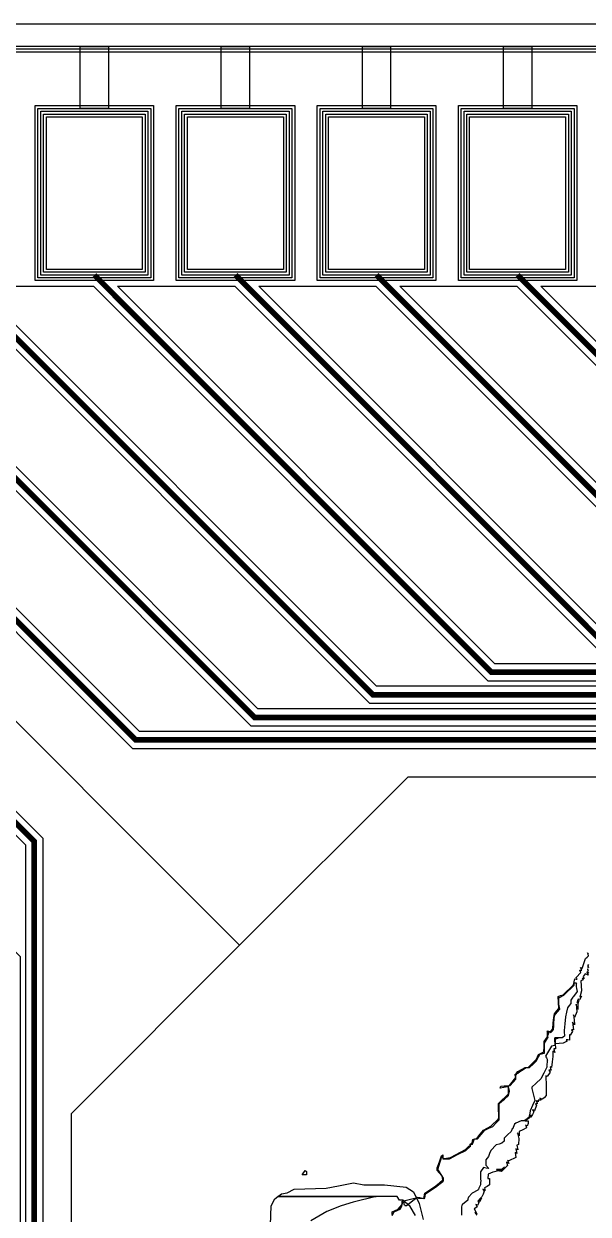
# Model space of a CAD drawing. Extents: x -87611 to 96139, y 77822 to 138139.
# Drawn here: x 87389 to 88389, y 86561 to 88670 of the extents above; entities that cross this region are included whole.
import ezdxf

# ---------------------------------------------------------------- set-up
doc = ezdxf.new("R2010")
doc.units = 0
doc.header["$MEASUREMENT"] = 0
doc.layers.get('0').update_dxf_attribs({"color": 6})
for name, color, linetype in [('L12D0 Etch', 190, 'Continuous'), ('L14D0 Au', 2, 'Continuous'), ('L15D0 PVIA', 7, 'Continuous'), ('L3D0 Base', 3, 'Continuous'), ('L4D0 Cntr', 1, 'Continuous'), ('L7D0 DE', 42, 'Continuous'), ('L8D0 Wire', 5, 'Continuous')]:
    doc.layers.add(name, color=color, linetype=linetype)

# ---------------------------------------------------------------- blocks, each defined once
blk = doc.blocks.new('_128TRCE200')
at = {"layer": 'L14D0 Au'}
blk.add_lwpolyline([(0, 0), (-1929.261, 1929.261), (-1631.348, 2227.174), (-1631.348, 3069.8), (-2227.174, 3665.626), (-3069.8, 3665.626), (-3367.713, 3367.713), (-3923.773, 3923.773), (-3898.57, 3948.975), (-3898.57, 4020.192), (-3948.975, 4070.598), (-4020.192, 4070.598), (-4045.395, 4045.395), (-4490, 4490), (-4490, 4535), (-4376.213, 4535), (-3557.601, 3716.388), (-196.132, 3716.388)], dxfattribs=at)
for points in [[(582.795, 2979.887), (-183.706, 3746.388), (-3545.175, 3746.388), (-4333.787, 4535), (-4126.213, 4535), (-3347.601, 3756.388), (-179.564, 3756.388), (586.582, 2990.242), (586.582, 2983.674)], [(616.582, 2971.247), (616.582, 3002.669), (-167.137, 3786.388), (-3335.175, 3786.388), (-4083.787, 4535), (-3876.213, 4535), (-3137.601, 3796.388), (-162.995, 3796.388), (626.582, 3006.811), (626.582, 2981.247)], [(656.582, 2968.821), (656.582, 3019.237), (-150.569, 3826.388), (-3125.175, 3826.388), (-3833.787, 4535), (-3626.213, 4535), (-2927.601, 3836.388), (-146.427, 3836.388), (666.582, 3023.379), (666.582, 2978.821)], [(696.582, 2966.395), (696.582, 3035.806), (-134, 3866.388), (-2915.175, 3866.388), (-3583.787, 4535), (-3376.213, 4535), (-2717.601, 3876.388), (-129.858, 3876.388), (706.582, 3039.948), (706.582, 2976.395)], [(736.582, 2963.968), (736.582, 3052.374), (-117.432, 3906.388), (-2705.175, 3906.388), (-3333.787, 4535), (-3126.213, 4535), (-2507.601, 3916.388), (-113.289, 3916.388), (746.582, 3056.516), (746.582, 2973.968)], [(776.582, 2961.542), (776.582, 3068.943), (-100.863, 3946.388), (-2495.175, 3946.388), (-3083.787, 4535), (-2876.213, 4535), (-2297.601, 3956.388), (-96.721, 3956.388), (786.582, 3073.085), (786.582, 2971.542)], [(816.582, 2959.115), (816.582, 3085.511), (-84.294, 3986.388), (-2285.175, 3986.388), (-2833.787, 4535), (-2626.213, 4535), (-2087.601, 3996.388), (-80.152, 3996.388), (826.582, 3089.654), (826.582, 2969.115)]]:
    blk.add_lwpolyline(points, close=True, dxfattribs=at)
at = {"layer": 'L8D0 Wire', "const_width": 10}
for points in [[(-4375, 4555), (-3551.388, 3731.388), (-189.919, 3731.388), (561.582, 2979.887), (512.157, 2930.463)], [(-4125, 4555), (-3341.388, 3771.388), (-173.35, 3771.388), (601.582, 2996.456), (601.582, 2977.461), (533.371, 2909.249)], [(-3875, 4555), (-3131.388, 3811.388), (-156.782, 3811.388)], [(-3625, 4555), (-2921.388, 3851.388), (-140.213, 3851.388)], [(-3375, 4555), (-2711.388, 3891.388), (-123.645, 3891.388)], [(-3125, 4555), (-2501.388, 3931.388), (-107.076, 3931.388)], [(-2875, 4555), (-2291.388, 3971.388), (-90.508, 3971.388)]]:
    blk.add_lwpolyline(points, dxfattribs=at)
blk = doc.blocks.new('_LOGO_BEEST')
at = {"layer": 'L14D0 Au'}
blk.add_lwpolyline([(-608.428, 312.458), (-603.214, 320.415), (-600.37, 318.657), (-600.37, 312.458)], close=True, dxfattribs=at)
for points in [[(-665.606, 188.698), (-662.947, 257.704), (-656.491, 270.139), (-651.384, 274.131), (-477.067, 274.131), (-518.132, 264.428), (-538.891, 257.912), (-564.441, 247.902), (-593.185, 231.329)], [(-407.241, 240.7), (-416.985, 256.535), (-430.079, 267.744), (-435.865, 267.744), (-439.854, 274.131), (-651.384, 274.131), (-645.177, 278.983), (-634.703, 280.98), (-622.288, 287.195), (-566.037, 288.694), (-543.68, 293.088), (-517.165, 298.216), (-499.179, 294.891), (-462.239, 294.676), (-423.914, 290.754), (-411.104, 282.197), (-400.858, 262.027), (-394.024, 233.411)]]:
    blk.add_lwpolyline(points, dxfattribs=at)
at = {"layer": 'L3D0 Base'}
for points in [[(-448.665, 242.2), (-448.665, 247.152), (-443.475, 249.329), (-438.285, 251.503), (-431.099, 259.79), (-431.099, 265.878), (-404.086, 272.54), (-402.57, 272.525), (-399.969, 272.503), (-392.78, 270.575), (-390.815, 280.4), (-381.022, 286.844), (-371.225, 293.287), (-364.994, 298.596), (-358.759, 303.904), (-359.76, 307.787), (-360.764, 311.67), (-368.83, 320.949), (-368.83, 324.695), (-365.106, 335.349), (-361.379, 346.003), (-359.249, 348.134), (-359.249, 341.306), (-352.462, 342.251), (-345.675, 343.193), (-318.634, 357.325), (-312.814, 363.569), (-309.558, 363.569), (-311.411, 366.567), (-306.91, 369.158), (-305.737, 375.406), (-302.335, 376.276), (-298.932, 377.143), (-293.053, 384.329), (-287.17, 391.515), (-273.815, 398.763), (-260.242, 411.994), (-260.008, 415.328), (-259.771, 418.662), (-260.182, 428.848), (-260.597, 439.035), (-242.676, 456.117), (-242.676, 466.834), (-243.518, 467.676), (-244.36, 468.521), (-257.179, 466.175), (-256, 469.762), (-248.577, 470.249), (-241.154, 470.732), (-229.545, 484.898), (-230.443, 487.231), (-231.339, 489.567), (-228.625, 492.724), (-225.908, 495.877), (-219.546, 499.189), (-213.183, 502.498), (-207.822, 502.498), (-193.25, 517.669), (-189.798, 525.953), (-180.057, 530.444), (-179.692, 539.508), (-179.324, 548.571), (-173.691, 557.167), (-173.691, 567.587), (-168.199, 566.153), (-164.138, 571.046), (-163.39, 581.086), (-162.638, 591.126), (-161.936, 594.597), (-161.238, 598.065), (-157.367, 602.663), (-153.5, 607.26), (-154.828, 628.347), (-150.446, 629.972), (-146.064, 631.594), (-127.307, 649.372), (-125.036, 659.792), (-123.056, 659.352), (-121.075, 658.915), (-122.02, 660.441), (-122.962, 661.966), (-114.809, 670.761), (-116.422, 674.962), (-112.988, 674.962), (-114.89, 679.918), (-113.612, 679.129), (-112.333, 678.337), (-109.382, 687.011), (-106.435, 695.684), (-103.603, 698.248), (-100.768, 700.812), (-101.732, 703.32), (-102.692, 705.827), (-100.918, 704.729)], [(-100.309, 683.595), (-102.156, 684.74), (-102.156, 679.572), (-99.648, 681.122)], [(-101.074, 676.085), (-102.499, 676.965), (-101.357, 673.372)], [(-100.219, 669.779), (-101.969, 670.861), (-103.718, 671.94), (-101.604, 666.429), (-104.158, 667.411), (-106.713, 668.391), (-110.415, 663.931), (-108.356, 660.597), (-111.927, 660.597), (-111.042, 659.168), (-110.159, 657.737), (-114.703, 655.996), (-113.181, 638.256), (-116.281, 627.028), (-113.1, 628.993), (-117.167, 622.477), (-119.388, 623.849), (-120.355, 621.332), (-121.319, 618.816), (-121.29, 617.749), (-121.269, 616.682), (-119.544, 619.077), (-117.822, 621.473), (-119.719, 615.622), (-120.099, 605.504), (-121.45, 610.295), (-122.797, 615.085), (-122.192, 608.164), (-121.584, 601.244), (-125.691, 591.478), (-127.419, 595.923), (-126.633, 587.14), (-125.844, 578.357), (-129.082, 582.982), (-127.285, 569.574), (-131.087, 569.574), (-129.116, 566.386), (-133.579, 560.014), (-134.908, 561.34), (-134.908, 551.21), (-137.684, 551.428), (-140.462, 551.65), (-139.736, 550.471), (-139.009, 549.295), (-142.546, 547.548), (-146.086, 545.802), (-152.873, 545.271), (-159.659, 544.738), (-159.659, 553.371), (-157.23, 554.123), (-154.806, 554.878), (-160.458, 554.288), (-160.043, 545.165), (-159.625, 536.039), (-162.551, 536.039), (-161.649, 532.596), (-160.751, 529.153), (-162.541, 530.257), (-164.328, 531.364), (-164.328, 522.466), (-165.389, 512.51), (-166.446, 502.551), (-167.703, 503.328), (-168.96, 504.108), (-168.127, 500.911), (-167.288, 497.714), (-171.044, 497.714), (-170.083, 496.164), (-169.125, 494.611), (-174.396, 486.564), (-175.422, 487.197), (-176.445, 487.833), (-176.074, 470.386), (-175.713, 452.939), (-178.994, 449.651), (-182.281, 446.367), (-184.636, 447.272), (-186.987, 448.173), (-186.017, 446.595), (-185.041, 445.017), (-190.019, 445.017), (-190.019, 441.636), (-191.884, 442.79), (-193.755, 443.944), (-192.732, 441.286), (-191.716, 438.629), (-194.997, 438.629), (-194.127, 437.216), (-193.253, 435.803), (-196.718, 425.857), (-198.403, 426.902), (-200.093, 427.944), (-197.869, 424.351), (-200.371, 419.513), (-202.875, 414.676), (-204.578, 414.676), (-202.607, 417.87), (-205.988, 417.87), (-205.988, 413.26), (-213.087, 408.288), (-207.585, 408.288), (-207.585, 403.76), (-209.519, 398.726), (-210.928, 399.599), (-212.338, 400.469), (-211.427, 398.093), (-210.51, 395.713), (-217.032, 392.388), (-223.554, 389.06), (-223.579, 385.501), (-223.607, 381.94), (-225.225, 384.335), (-226.847, 386.73), (-225.625, 381.94), (-224.399, 377.149), (-224.979, 366.03), (-226.429, 365.547), (-227.883, 365.06), (-226.286, 356.714), (-229.483, 358.688), (-227.883, 350.326), (-230.964, 352.229), (-230.284, 347.613), (-229.607, 343), (-241.921, 337.532), (-244.201, 337.988), (-243.19, 335.349), (-242.177, 332.711), (-246.256, 335.231), (-244.304, 329.083), (-249.731, 323.825), (-255.158, 318.563), (-258.121, 319.327), (-261.084, 320.088), (-257.687, 320.275), (-254.288, 320.459), (-250.058, 326.049), (-254.537, 322.056), (-263.666, 322.056), (-261.904, 319.203), (-270.665, 317.157), (-278.649, 314.013), (-279.111, 306.087), (-276.254, 306.087), (-276.254, 294.862), (-280.786, 292.093), (-285.318, 289.32), (-283.824, 284.885), (-285.876, 286.151), (-287.925, 287.418), (-285.527, 283.538), (-287.604, 278.444), (-289.678, 273.351), (-294.618, 269.122), (-290.308, 271.343), (-293.932, 264.568), (-295.604, 264.568), (-293.327, 268.255), (-297.067, 265.944), (-295.407, 263.262), (-297.347, 258.2), (-299.025, 259.235), (-300.7, 260.271), (-298.121, 256.101), (-300.678, 254.229), (-303.236, 252.361), (-298.745, 243.703), (-302.603, 246.02), (-298.639, 241.12)]]:
    blk.add_lwpolyline(points, dxfattribs=at)
at = {"layer": 'L8D0 Wire'}
blk.add_lwpolyline([(-448.709, 240.718), (-445.209, 247.258), (-434.402, 251.771), (-432.967, 254.569), (-431.536, 257.367), (-429.714, 264.977), (-427.899, 263.411), (-427.899, 260.283), (-426.836, 259.216), (-426.205, 258.586), (-426.093, 258.555), (-424.54, 258.15), (-423.124, 258.15), (-404.23, 272.818), (-403.275, 272.16), (-401.788, 271.143), (-401.164, 270.984), (-391.523, 270.937), (-390.531, 274.883), (-389.543, 278.828), (-369.619, 292.277), (-363.631, 297.046), (-359.124, 300.632), (-357.642, 302.183), (-357.642, 306.406), (-366.419, 319.408), (-367.417, 320.406), (-367.224, 321.008), (-367.224, 323.937), (-363.702, 335.365), (-360.178, 346.789), (-359.005, 341.2), (-347.007, 341.2), (-332.763, 348.352), (-318.519, 355.501), (-309.736, 363.404), (-309.736, 366.75), (-307.25, 366.75), (-306.243, 367.137), (-304.705, 371.541), (-303.036, 376.332), (-297.759, 376.332), (-291.078, 384.089), (-284.398, 391.848), (-277.505, 395.12), (-270.612, 398.395), (-265.023, 404.221), (-259.499, 409.985), (-259.434, 410.153), (-259.434, 438.882), (-254.643, 442.83), (-249.852, 446.782), (-242.894, 453.095), (-241.194, 460.839), (-241.3, 462.411), (-241.441, 464.413), (-241.821, 465.617), (-242.816, 468.745), (-249.852, 470.112), (-241.862, 470.455), (-241.862, 470.548), (-239.797, 470.548), (-229.885, 481.839), (-229.885, 489.156), (-228.288, 490.584), (-228.288, 491.242), (-226.233, 492.421), (-222.699, 495.581), (-216.923, 499.033), (-211.14, 502.486), (-205.504, 502.486), (-199.223, 508.474), (-192.948, 514.463), (-189.963, 520.183), (-189.963, 521.153), (-189.021, 521.989), (-186.894, 526.062), (-178.785, 528.099), (-178.785, 546.023), (-173.554, 554.482), (-173.292, 555.183), (-172.687, 556.78), (-174.106, 556.78), (-170.95, 562.678), (-172.868, 564.699), (-174.792, 566.72), (-171.365, 565.688), (-167.943, 564.655), (-165.376, 567.219), (-162.816, 569.783), (-162.547, 576.457), (-162.276, 583.129), (-162.017, 587.121), (-161.755, 591.113), (-161.484, 593.053), (-161.219, 594.993), (-156.369, 600.52), (-151.516, 606.044), (-153.765, 615.01), (-153.805, 626.245), (-153.144, 626.554), (-153.166, 626.716), (-152.395, 626.909), (-144.473, 630.618), (-126.109, 648.501), (-126.109, 652.593), (-122.894, 652.593), (-122.894, 651.05), (-122.276, 651.676), (-122.894, 650.064), (-122.894, 646.605), (-121.955, 641.92), (-121.755, 640.913), (-121.425, 640.299), (-121.574, 640.015), (-121.019, 637.233), (-127.497, 628.743), (-127.971, 627.842), (-128.511, 627.417), (-132.475, 622.224), (-132.475, 619.389), (-132.235, 618.999), (-132.475, 618.603), (-132.475, 616.295), (-135.435, 612.487), (-138.398, 608.679), (-140.141, 600.695), (-141.888, 592.71), (-143.098, 579.935), (-144.18, 568.532), (-144.239, 566.486), (-143.385, 557.931), (-144.997, 556.908), (-144.979, 556.78), (-145.191, 556.78), (-147.636, 555.233), (-154.544, 555.208), (-160.336, 555.183), (-161.319, 553.346), (-160.461, 541.606), (-163.63, 541.101), (-166.799, 540.593), (-171.954, 531.748), (-177.107, 522.902), (-175.619, 520.117), (-174.128, 517.335), (-174.225, 515.67), (-173.816, 514.771), (-174.309, 514.279), (-174.331, 514.116), (-174.169, 513.733), (-174.359, 513.614), (-174.727, 507.376), (-174.371, 507.021), (-174.505, 506.768), (-174.35, 506.472), (-174.836, 505.527), (-174.983, 503.029), (-180.235, 492.774), (-185.484, 482.519), (-193.506, 475.005), (-201.129, 467.869), (-201.129, 465.461), (-200.651, 463.028), (-199.778, 458.565), (-196.235, 444.059), (-200.174, 435.148), (-204.117, 426.241), (-206.3, 414.595), (-209.269, 412.259), (-210.233, 411.295), (-210.626, 411.198), (-214.35, 408.27), (-220.41, 408.27), (-229.701, 404.387), (-232.103, 402.135), (-234.663, 396.683), (-234.663, 395.257), (-235.986, 393.87), (-238.069, 389.441), (-244.357, 383.621), (-250.648, 377.801), (-250.648, 371.931), (-254.64, 368.812), (-259.512, 367.175), (-264.387, 365.54), (-274.111, 355.816), (-276.239, 350.504), (-278.363, 345.193), (-282.586, 338.892), (-282.586, 329.476), (-277.277, 323.613), (-282.124, 324.58), (-286.971, 325.55), (-292.167, 318.133), (-292.167, 306.265), (-291.839, 300.907), (-292.167, 299.737), (-292.167, 294.731), (-294.587, 290.047), (-295.227, 288.812), (-295.807, 286.738), (-296.474, 286.398), (-297.011, 285.362), (-307.337, 280.138), (-313.541, 272.765), (-314.414, 271.52), (-314.464, 269.808), (-314.523, 267.881), (-324.098, 260.239), (-325.333, 258.961), (-325.701, 255.471), (-325.701, 240.871)], dxfattribs=at)
blk = doc.blocks.new('128PAD')
at = {"layer": 'L14D0 Au'}
blk.add_lwpolyline([(-90, 10), (-90, 290), (90, 290), (90, 10)], close=True, dxfattribs=at)
at = {"layer": 'L15D0 PVIA'}
blk.add_lwpolyline([(-85, 15), (-85, 285), (85, 285), (85, 15)], close=True, dxfattribs=at)
at = {"layer": 'L3D0 Base'}
for points in [[(-25, 300), (-25, 410), (25, 410), (25, 300)], [(-100, 0), (-100, 300), (100, 300), (100, 0)]]:
    blk.add_lwpolyline(points, close=True, dxfattribs=at)
at = {"layer": 'L4D0 Cntr'}
blk.add_lwpolyline([(-95, 5), (-95, 295), (95, 295), (95, 5)], close=True, dxfattribs=at)
at = {"layer": 'L8D0 Wire'}
blk.add_lwpolyline([(-105, -5), (-105, 305), (105, 305), (105, -5)], close=True, dxfattribs=at)
blk = doc.blocks.new('_128PADS')
for p in [(-3625, 4550), (-3375, 4550), (-3125, 4550), (-2875, 4550)]:
    blk.add_blockref('128PAD', p)
blk = doc.blocks.new('$128_200_C')
at = {"layer": 'L12D0 Etch'}
blk.add_lwpolyline([(0, 0), (0, 9950), (50, 9950), (50, 50), (9950, 50), (9950, 9950), (0, 9950), (0, 10000), (10000, 10000), (10000, 0)], close=True, dxfattribs=at)
at = {"layer": 'L3D0 Base'}
blk.add_lwpolyline([(0, 0), (0, 9960), (40, 9960), (40, 40), (9960, 40), (9960, 9960), (0, 9960), (0, 10000), (10000, 10000), (10000, 0)], close=True, dxfattribs=at)
at = {"layer": 'L4D0 Cntr'}
blk.add_lwpolyline([(0, 0), (0, 9955), (45, 9955), (45, 45), (9955, 45), (9955, 9955), (0, 9955), (0, 10000), (10000, 10000), (10000, 0)], close=True, dxfattribs=at)
at = {"layer": 'L7D0 DE'}
blk.add_lwpolyline([(0, 0), (0, 9960), (40, 9960), (40, 40), (9960, 40), (9960, 9960), (0, 9960), (0, 10000), (10000, 10000), (10000, 0)], close=True, dxfattribs=at)
for name, p in [('_128PADS', (5000, 5000)), ('_128TRCE200', (5000, 5000)), ('_LOGO_BEEST', (2351.513, 7648.487))]:
    blk.add_blockref(name, p)
at = {"yscale": -1, "rotation": 270}
blk.add_blockref('_128TRCE200', (5000, 5000), dxfattribs=at)

msp = doc.modelspace()

# ---------------------------------------------------------------- block references
at = {"linetype": 'Continuous'}
msp.add_blockref('$128_200_C', (86138.6, 78670.1), dxfattribs=at)

doc.saveas('drawing.dxf')
